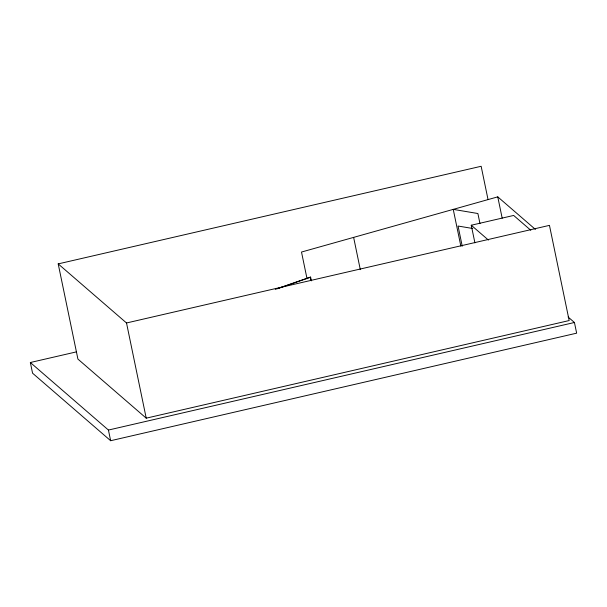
<?xml version="1.0" encoding="UTF-8"?>
<svg xmlns="http://www.w3.org/2000/svg" width="607" height="607" viewBox="0 0 607 607"><rect width="100%" height="100%" fill="white"/><g stroke="black" fill="none" stroke-linecap="round" stroke-linejoin="round"><path stroke-width="0.91" d="M275.275 289.349L310.192 277.179L310.625 277.187L311.383 280.859M277.498 288.727L310.625 277.187M535.427 229.431L497.763 196.858L301.504 252.042L307.043 278.772M58.204 263.893L126.514 322.977L549.456 225.364L569.169 320.549L146.226 418.17L77.916 359.086L58.204 263.893L481.146 166.28L488.036 199.551M474.909 242.861L471.26 225.235L513.659 215.447L530.814 230.288M568.106 317.013L574.442 322.492L576.65 333.167L110.649 440.72L32.558 373.184L30.35 362.508L76.49 351.863M30.35 362.508L108.433 430.052L574.442 322.492M472.747 228.498L458.057 226.032L462.231 246.192M471.26 225.235L488.423 240.076M497.763 196.858L502.179 218.163M479.985 223.619L477.891 213.52L453.239 209.377L460.85 246.116M353.631 237.39L360.308 269.645M310.192 277.179L310.761 279.933M126.514 322.977L146.226 418.17M108.433 430.052L110.649 440.72"/></g></svg>
